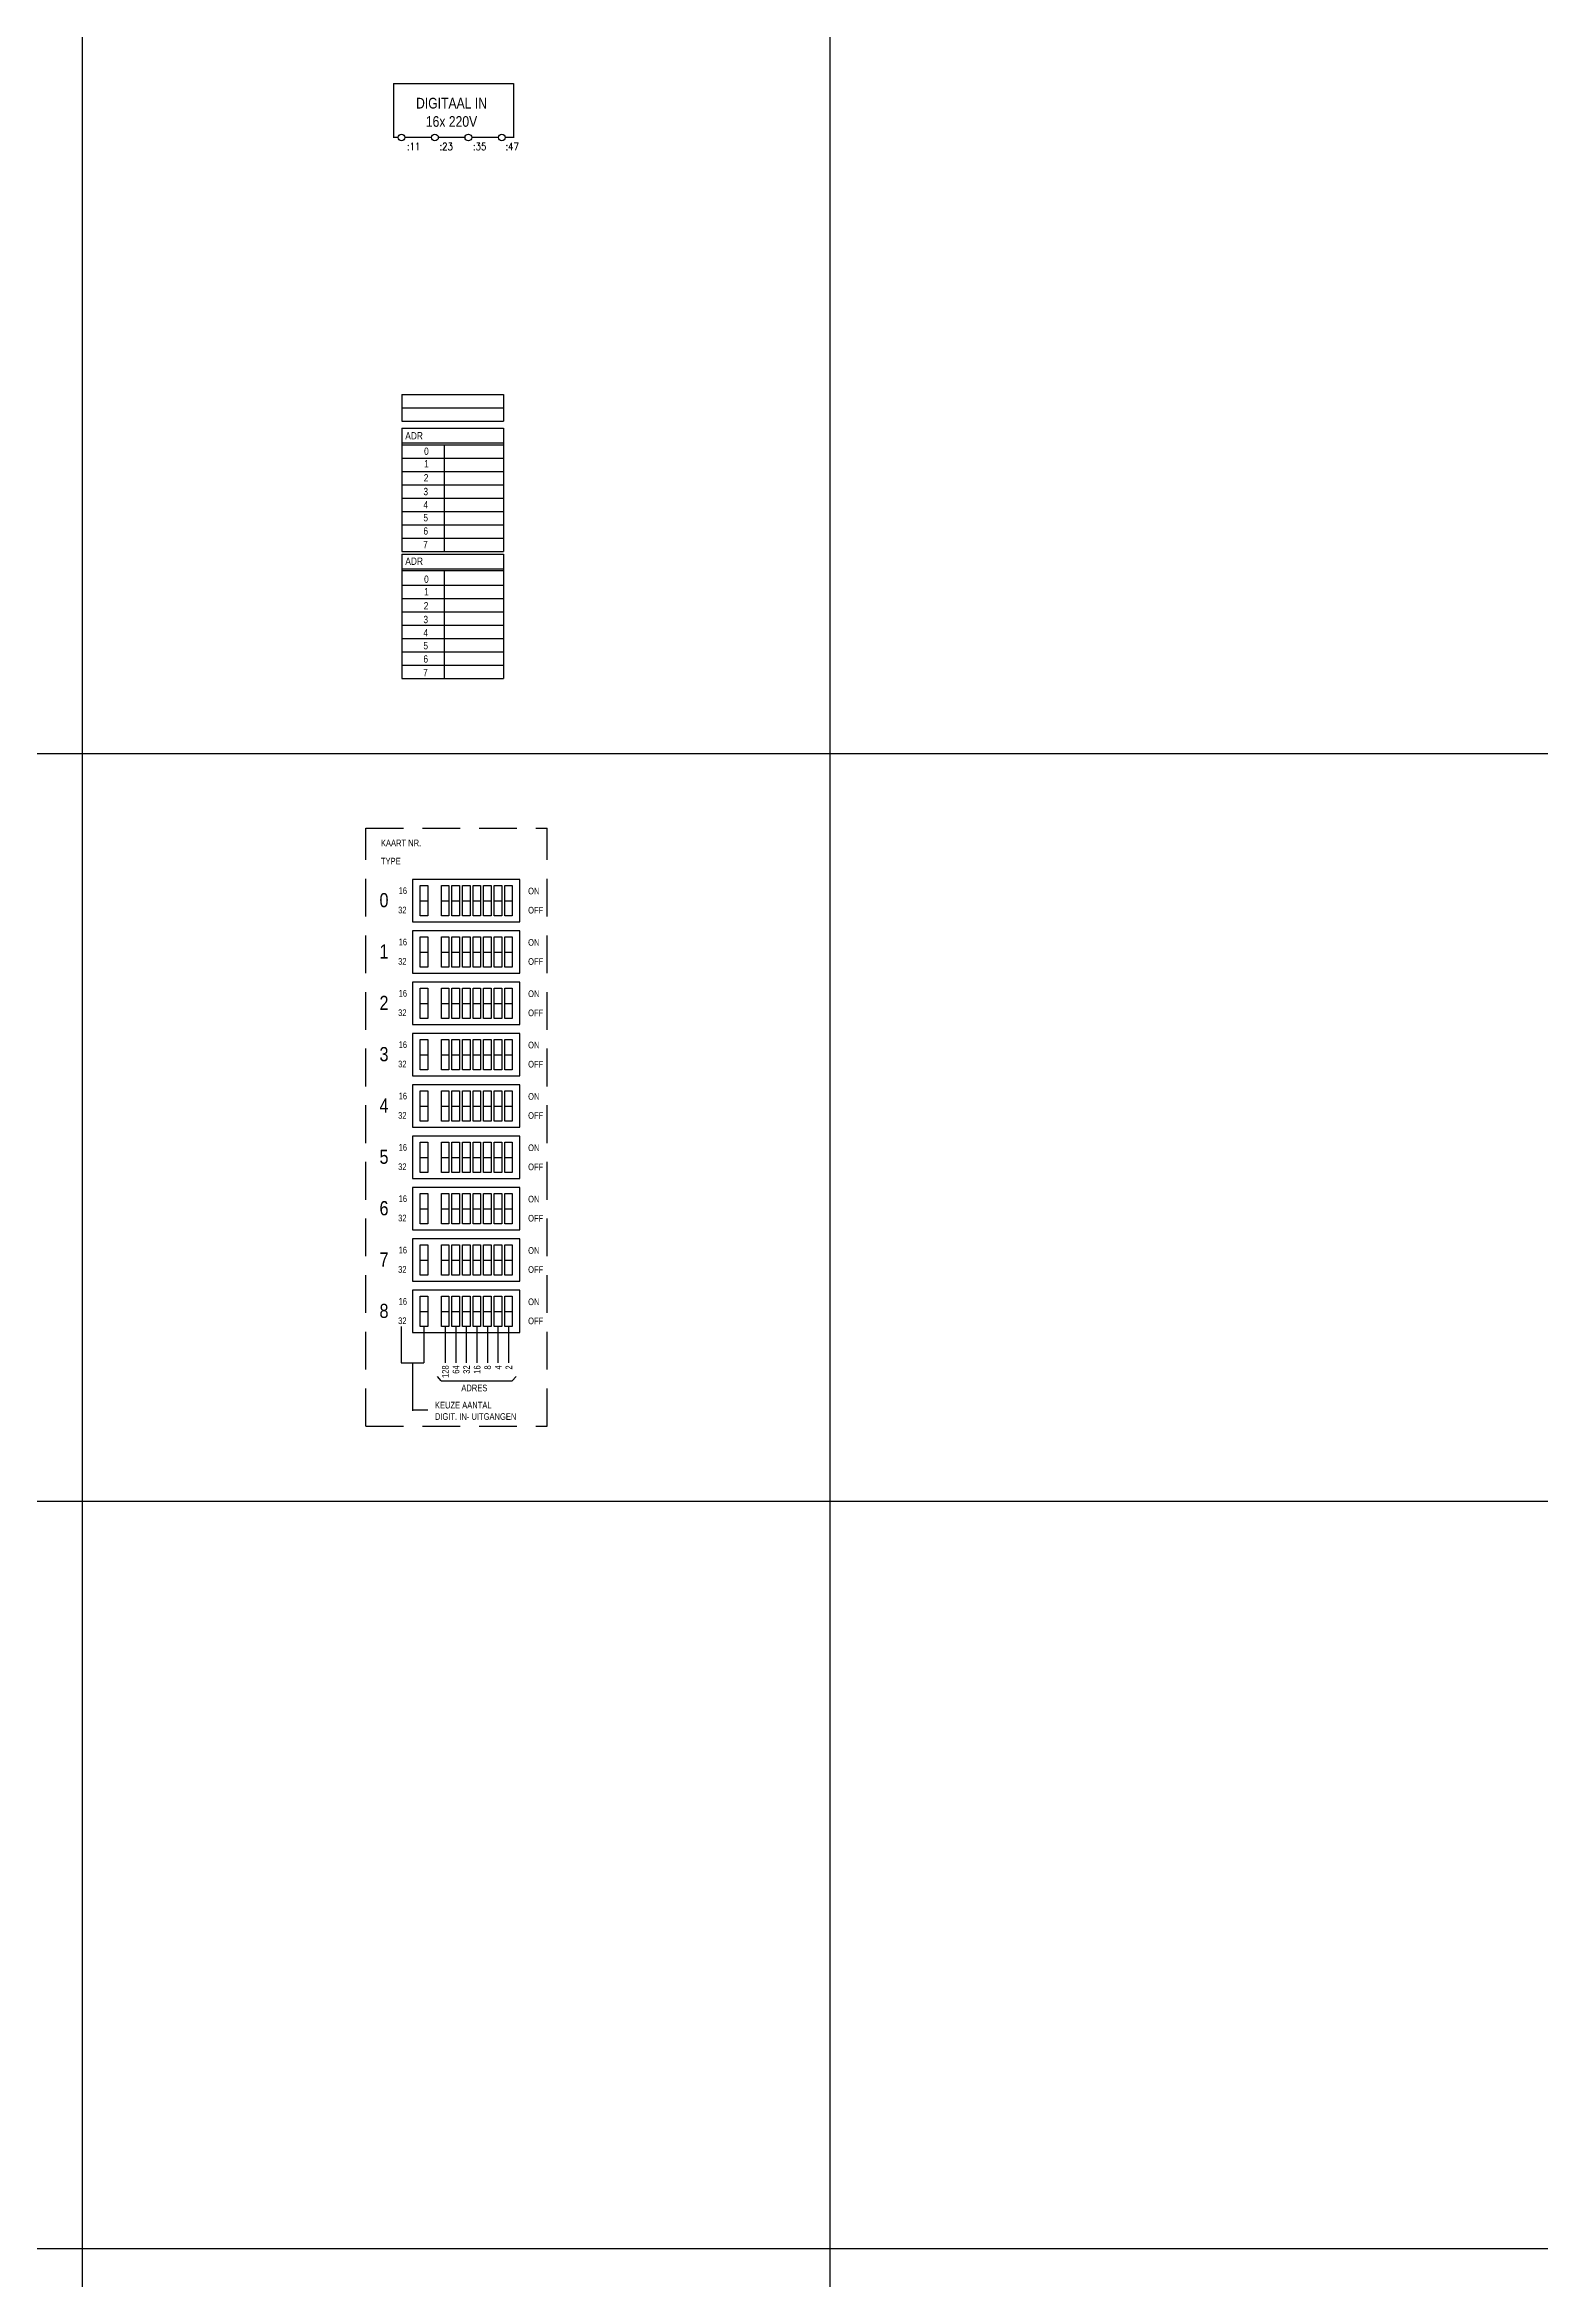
# Model space of a CAD drawing. Extents: x -6 to 410, y -3 to 290.
# Drawn here: x 124.37 to 149.37, y 146.99 to 184.35 of the extents above; entities that cross this region are included whole.
import ezdxf
from ezdxf.enums import TextEntityAlignment as Align

# ---------------------------------------------------------------- set-up
doc = ezdxf.new("R2010")
doc.units = 0
doc.linetypes.add('DASHED', pattern=[18.75, 12.5, -6.25])
doc.layers.get('0').update_dxf_attribs({"linetype": 'CONTINUOUS'})
for name, color, linetype in [('1', 7, 'CONTINUOUS'), ('11', 3, 'DASHED'), ('3', 4, 'CONTINUOUS'), ('30', 8, 'CONTINUOUS'), ('31', 8, 'CONTINUOUS'), ('32', 8, 'CONTINUOUS'), ('9', 8, 'DASHED'), ('GRID', 9, 'CONTINUOUS'), ('SYMB', 7, 'CONTINUOUS')]:
    doc.layers.add(name, color=color, linetype=linetype)
doc.styles.add('ROMANS', font='ROMANS', dxfattribs={"width": 0.85})

# ---------------------------------------------------------------- blocks, each defined once
blk = doc.blocks.new('VPAI220')
at = {"layer": '1'}
for p, q in [((0, -0.9), (36, -0.9)), ((0, -0.9), (0, -14.6)), ((0, -0.9), (1.45, -0.9)), ((0, -3), (0, -17.18)), ((0, -3), (0, -15.85)), ((0, -3), (0, -15.87)), ((33.45, -0.9), (36, -0.9)), ((36, -0.9), (36, -14.6)), ((36, -3), (36, -17.18)), ((36, -3), (36, -16.85)), ((0, -17), (1.45, -17)), ((0, -17), (1.45, -17)), ((3.45, -17), (11.45, -17)), ((3.45, -17), (11.45, -17)), ((13.45, -17), (21.45, -17)), ((13.45, -17), (21.45, -17)), ((23.45, -17), (31.45, -17)), ((23.45, -17), (31.45, -17)), ((33.45, -17), (36, -17)), ((33.45, -17), (36, -17)), ((2.5, -94), (33, -94)), ((2.5, -94), (2.5, -102)), ((2.5, -98), (33, -98)), ((2.5, -98), (33, -98)), ((33, -94), (33, -102)), ((2.5, -102), (33, -102)), ((2.5, -104), (2.5, -141)), ((2.5, -104), (33, -104)), ((33, -104), (33, -141)), ((2.5, -108.42), (33, -108.42)), ((2.5, -109), (2.5, -141)), ((2.5, -109), (33, -109)), ((2.5, -109), (33, -109)), ((2.5, -113), (33, -113)), ((2.5, -113), (33, -113)), ((15.25, -109), (15.25, -141)), ((15.25, -109), (15.25, -141)), ((33, -109), (33, -141)), ((2.5, -117), (33, -117)), ((2.5, -117), (33, -117)), ((2.5, -121), (33, -121)), ((2.5, -121), (33, -121)), ((2.5, -125), (33, -125)), ((2.5, -125), (33, -125)), ((2.5, -129), (33, -129)), ((2.5, -129), (33, -129)), ((2.5, -133), (33, -133)), ((2.5, -133), (33, -133)), ((2.5, -137), (33, -137)), ((2.5, -137), (33, -137)), ((2.5, -141), (33, -141)), ((2.5, -141), (33, -141)), ((2.5, -141.79), (2.5, -179)), ((2.5, -141.79), (2.5, -179)), ((2.5, -141.79), (33, -141.79)), ((2.5, -146.19), (33, -146.19)), ((2.5, -146.67), (33, -146.67)), ((15.25, -146.67), (15.25, -179)), ((15.25, -146.67), (15.25, -179)), ((33, -141.79), (33, -179)), ((33, -141.79), (33, -179)), ((2.5, -151), (33, -151)), ((2.5, -151), (33, -151)), ((2.5, -155), (33, -155)), ((2.5, -155), (33, -155)), ((2.5, -159), (33, -159)), ((2.5, -159), (33, -159)), ((2.5, -163), (33, -163)), ((2.5, -163), (33, -163)), ((2.5, -167), (33, -167)), ((2.5, -167), (33, -167)), ((2.5, -171), (33, -171)), ((2.5, -171), (33, -171)), ((2.5, -175), (33, -175)), ((2.5, -175), (33, -175)), ((2.5, -179), (33, -179)), ((2.5, -179), (33, -179))]:
    blk.add_line(p, q, dxfattribs=at)
for centre in [(2.45, -17.07), (2.45, -17.07), (12.45, -17.07), (12.45, -17.07), (22.45, -17.07), (22.45, -17.07), (32.45, -17.07), (32.45, -17.07)]:
    blk.add_circle(centre, 1, dxfattribs=at)
at = {"layer": '3'}
for p, q in [((2.5, -94), (33, -94)), ((2.5, -94), (2.5, -102)), ((33, -94), (33, -102)), ((2.5, -102), (33, -102))]:
    blk.add_line(p, q, dxfattribs=at)
at = {"flags": 1}
blk.add_attdef('SYMBTYPE', (0, 0), '', height=0.2, dxfattribs=at)
at = {"layer": '1', "style": 'ROMANS', "width": 0.85}
for s, p in [(':11', (4.08, -20.83)), (':23', (13.81, -20.83)), (':35', (23.83, -20.83)), (':47', (33.55, -20.83))]:
    blk.add_text(s, height=2.2, dxfattribs=at).set_placement(p)
at = {"layer": '1', "width": 0.85}
for s, p in [('ADR', (3.57, -107.43)), ('0', (9.2, -112.05)), ('1', (9.2, -115.82)), ('2', (9.1, -120.01)), ('4', (9, -128.09)), ('3', (9, -124.11)), ('5', (9, -131.94)), ('6', (9, -135.92)), ('7', (8.9, -140.03)), ('ADR', (3.58, -144.96)), ('0', (9.2, -150.35)), ('1', (9.2, -154.12)), ('3', (9, -162.41)), ('2', (9.1, -158.31)), ('4', (9, -166.39)), ('5', (9, -170.24)), ('6', (9, -174.22)), ('7', (8.9, -178.33))]:
    blk.add_text(s, height=2.2, dxfattribs=at).set_placement(p)
for tag, p in [('PLAATS', (17.75, -101.1)), ('TYPE', (17.75, -97.1))]:
    blk.add_attdef(tag, text='', height=2.2, dxfattribs=at).set_placement(p, align=Align.CENTER)
for tag, p in [('ADR', (14.4, -107.08)), ('NR', (17.95, -112.1)), ('NR', (17.95, -116.1)), ('NR', (17.95, -120.1)), ('NR', (17.95, -124.1)), ('NR', (17.95, -128.1)), ('NR', (17.95, -132.1)), ('NR', (17.95, -136.1)), ('NR', (17.95, -140.1)), ('ADR', (14.88, -145.22)), ('NR', (17.95, -150.1)), ('NR', (17.95, -154.1)), ('NR', (17.95, -158.1)), ('NR', (17.95, -162.1)), ('NR', (17.95, -166.1)), ('NR', (17.95, -170.1)), ('NR', (17.95, -174.1)), ('NR', (17.95, -178.1))]:
    blk.add_attdef(tag, p, '', height=2.2, dxfattribs=at)
at = {"layer": '11', "width": 0.85}
for s, p in [('DIGITAAL IN', (17.41, -6.77)), ('16x 220V', (17.41, -12.25))]:
    blk.add_text(s, height=3.2, dxfattribs=at).set_placement(p, align=Align.MIDDLE)
blk = doc.blocks.new('IM116')
at = {"layer": '1'}
for p, q in [((18, -19), (20.5, -19)), ((18, -29), (18, -19)), ((20.5, -19), (20.5, -29)), ((25, -29), (25, -19)), ((25, -19), (27.5, -19)), ((27.5, -19), (27.5, -29)), ((28.5, -29), (28.5, -19)), ((28.5, -19), (31, -19)), ((31, -19), (31, -29)), ((32, -29), (32, -19)), ((32, -19), (34.5, -19)), ((34.5, -19), (34.5, -29)), ((35.5, -29), (35.5, -19)), ((35.5, -19), (38, -19)), ((38, -19), (38, -29)), ((39, -29), (39, -19)), ((39, -19), (41.5, -19)), ((41.5, -19), (41.5, -29)), ((42.5, -29), (42.5, -19)), ((42.5, -19), (45, -19)), ((45, -19), (45, -29)), ((46, -29), (46, -19)), ((46, -19), (48.5, -19)), ((48.5, -19), (48.5, -29)), ((18, -24), (20.5, -24)), ((20.5, -29), (18, -29)), ((25, -24), (27.5, -24)), ((27.5, -29), (25, -29)), ((28.5, -24), (31, -24)), ((31, -29), (28.5, -29)), ((32, -24), (34.5, -24)), ((34.5, -29), (32, -29)), ((35.5, -24), (38, -24)), ((38, -29), (35.5, -29)), ((39, -24), (41.5, -24)), ((41.5, -29), (39, -29)), ((42.5, -24), (45, -24)), ((45, -29), (42.5, -29)), ((46, -24), (48.5, -24)), ((48.5, -29), (46, -29)), ((18, -36), (20.5, -36)), ((18, -46), (18, -36)), ((20.5, -36), (20.5, -46)), ((25, -46), (25, -36)), ((25, -36), (27.5, -36)), ((27.5, -36), (27.5, -46)), ((28.5, -46), (28.5, -36)), ((28.5, -36), (31, -36)), ((31, -36), (31, -46)), ((32, -46), (32, -36)), ((32, -36), (34.5, -36)), ((34.5, -36), (34.5, -46)), ((35.5, -46), (35.5, -36)), ((35.5, -36), (38, -36)), ((38, -36), (38, -46)), ((39, -46), (39, -36)), ((39, -36), (41.5, -36)), ((41.5, -36), (41.5, -46)), ((42.5, -46), (42.5, -36)), ((42.5, -36), (45, -36)), ((45, -36), (45, -46)), ((46, -46), (46, -36)), ((46, -36), (48.5, -36)), ((48.5, -36), (48.5, -46)), ((18, -41), (20.5, -41)), ((25, -41), (27.5, -41)), ((28.5, -41), (31, -41)), ((32, -41), (34.5, -41)), ((35.5, -41), (38, -41)), ((39, -41), (41.5, -41)), ((42.5, -41), (45, -41)), ((46, -41), (48.5, -41)), ((20.5, -46), (18, -46)), ((27.5, -46), (25, -46)), ((31, -46), (28.5, -46)), ((34.5, -46), (32, -46)), ((38, -46), (35.5, -46)), ((41.5, -46), (39, -46)), ((45, -46), (42.5, -46)), ((48.5, -46), (46, -46)), ((18, -53), (20.5, -53)), ((18, -63), (18, -53)), ((18, -58), (20.5, -58)), ((20.5, -53), (20.5, -63)), ((25, -63), (25, -53)), ((25, -53), (27.5, -53)), ((25, -58), (27.5, -58)), ((27.5, -53), (27.5, -63)), ((28.5, -63), (28.5, -53)), ((28.5, -53), (31, -53)), ((28.5, -58), (31, -58)), ((31, -53), (31, -63)), ((32, -63), (32, -53)), ((32, -53), (34.5, -53)), ((32, -58), (34.5, -58)), ((34.5, -53), (34.5, -63)), ((35.5, -63), (35.5, -53)), ((35.5, -53), (38, -53)), ((35.5, -58), (38, -58)), ((38, -53), (38, -63)), ((39, -63), (39, -53)), ((39, -53), (41.5, -53)), ((39, -58), (41.5, -58)), ((41.5, -53), (41.5, -63)), ((42.5, -63), (42.5, -53)), ((42.5, -53), (45, -53)), ((42.5, -58), (45, -58)), ((45, -53), (45, -63)), ((46, -63), (46, -53)), ((46, -53), (48.5, -53)), ((46, -58), (48.5, -58)), ((48.5, -53), (48.5, -63)), ((20.5, -63), (18, -63)), ((27.5, -63), (25, -63)), ((31, -63), (28.5, -63)), ((34.5, -63), (32, -63)), ((38, -63), (35.5, -63)), ((41.5, -63), (39, -63)), ((45, -63), (42.5, -63)), ((48.5, -63), (46, -63)), ((18, -70), (20.5, -70)), ((18, -80), (18, -70)), ((20.5, -70), (20.5, -80)), ((25, -80), (25, -70)), ((25, -70), (27.5, -70)), ((27.5, -70), (27.5, -80)), ((28.5, -80), (28.5, -70)), ((28.5, -70), (31, -70)), ((31, -70), (31, -80)), ((32, -80), (32, -70)), ((32, -70), (34.5, -70)), ((34.5, -70), (34.5, -80)), ((35.5, -80), (35.5, -70)), ((35.5, -70), (38, -70)), ((38, -70), (38, -80)), ((39, -80), (39, -70)), ((39, -70), (41.5, -70)), ((41.5, -70), (41.5, -80)), ((42.5, -80), (42.5, -70)), ((42.5, -70), (45, -70)), ((45, -70), (45, -80)), ((46, -80), (46, -70)), ((46, -70), (48.5, -70)), ((48.5, -70), (48.5, -80)), ((18, -75), (20.5, -75)), ((20.5, -80), (18, -80)), ((25, -75), (27.5, -75)), ((27.5, -80), (25, -80)), ((28.5, -75), (31, -75)), ((31, -80), (28.5, -80)), ((32, -75), (34.5, -75)), ((34.5, -80), (32, -80)), ((35.5, -75), (38, -75)), ((38, -80), (35.5, -80)), ((39, -75), (41.5, -75)), ((41.5, -80), (39, -80)), ((42.5, -75), (45, -75)), ((45, -80), (42.5, -80)), ((46, -75), (48.5, -75)), ((48.5, -80), (46, -80)), ((18, -87), (20.5, -87)), ((18, -97), (18, -87)), ((20.5, -87), (20.5, -97)), ((25, -97), (25, -87)), ((25, -87), (27.5, -87)), ((27.5, -87), (27.5, -97)), ((28.5, -97), (28.5, -87)), ((28.5, -87), (31, -87)), ((31, -87), (31, -97)), ((32, -97), (32, -87)), ((32, -87), (34.5, -87)), ((34.5, -87), (34.5, -97)), ((35.5, -97), (35.5, -87)), ((35.5, -87), (38, -87)), ((38, -87), (38, -97)), ((39, -97), (39, -87)), ((39, -87), (41.5, -87)), ((41.5, -87), (41.5, -97)), ((42.5, -97), (42.5, -87)), ((42.5, -87), (45, -87)), ((45, -87), (45, -97)), ((46, -97), (46, -87)), ((46, -87), (48.5, -87)), ((48.5, -87), (48.5, -97)), ((18, -92), (20.5, -92)), ((25, -92), (27.5, -92)), ((28.5, -92), (31, -92)), ((32, -92), (34.5, -92)), ((35.5, -92), (38, -92)), ((39, -92), (41.5, -92)), ((42.5, -92), (45, -92)), ((46, -92), (48.5, -92)), ((20.5, -97), (18, -97)), ((27.5, -97), (25, -97)), ((31, -97), (28.5, -97)), ((34.5, -97), (32, -97)), ((38, -97), (35.5, -97)), ((41.5, -97), (39, -97)), ((45, -97), (42.5, -97)), ((48.5, -97), (46, -97)), ((18, -104), (20.5, -104)), ((18, -114), (18, -104)), ((18, -109), (20.5, -109)), ((20.5, -104), (20.5, -114)), ((25, -114), (25, -104)), ((25, -104), (27.5, -104)), ((25, -109), (27.5, -109)), ((27.5, -104), (27.5, -114)), ((28.5, -114), (28.5, -104)), ((28.5, -104), (31, -104)), ((28.5, -109), (31, -109)), ((31, -104), (31, -114)), ((32, -114), (32, -104)), ((32, -104), (34.5, -104)), ((32, -109), (34.5, -109)), ((34.5, -104), (34.5, -114)), ((35.5, -114), (35.5, -104)), ((35.5, -104), (38, -104)), ((35.5, -109), (38, -109)), ((38, -104), (38, -114)), ((39, -114), (39, -104)), ((39, -104), (41.5, -104)), ((39, -109), (41.5, -109)), ((41.5, -104), (41.5, -114)), ((42.5, -114), (42.5, -104)), ((42.5, -104), (45, -104)), ((42.5, -109), (45, -109)), ((45, -104), (45, -114)), ((46, -114), (46, -104)), ((46, -104), (48.5, -104)), ((46, -109), (48.5, -109)), ((48.5, -104), (48.5, -114)), ((20.5, -114), (18, -114)), ((27.5, -114), (25, -114)), ((31, -114), (28.5, -114)), ((34.5, -114), (32, -114)), ((38, -114), (35.5, -114)), ((41.5, -114), (39, -114)), ((45, -114), (42.5, -114)), ((48.5, -114), (46, -114)), ((18, -121), (20.5, -121)), ((18, -131), (18, -121)), ((20.5, -121), (20.5, -131)), ((25, -131), (25, -121)), ((25, -121), (27.5, -121)), ((27.5, -121), (27.5, -131)), ((28.5, -131), (28.5, -121)), ((28.5, -121), (31, -121)), ((31, -121), (31, -131)), ((32, -131), (32, -121)), ((32, -121), (34.5, -121)), ((34.5, -121), (34.5, -131)), ((35.5, -131), (35.5, -121)), ((35.5, -121), (38, -121)), ((38, -121), (38, -131)), ((39, -131), (39, -121)), ((39, -121), (41.5, -121)), ((41.5, -121), (41.5, -131)), ((42.5, -131), (42.5, -121)), ((42.5, -121), (45, -121)), ((45, -121), (45, -131)), ((46, -131), (46, -121)), ((46, -121), (48.5, -121)), ((48.5, -121), (48.5, -131)), ((18, -126), (20.5, -126)), ((20.5, -131), (18, -131)), ((25, -126), (27.5, -126)), ((27.5, -131), (25, -131)), ((28.5, -126), (31, -126)), ((31, -131), (28.5, -131)), ((32, -126), (34.5, -126)), ((34.5, -131), (32, -131)), ((35.5, -126), (38, -126)), ((38, -131), (35.5, -131)), ((39, -126), (41.5, -126)), ((41.5, -131), (39, -131)), ((42.5, -126), (45, -126)), ((45, -131), (42.5, -131)), ((46, -126), (48.5, -126)), ((48.5, -131), (46, -131)), ((18, -138), (20.5, -138)), ((18, -148), (18, -138)), ((20.5, -138), (20.5, -148)), ((25, -148), (25, -138)), ((25, -138), (27.5, -138)), ((27.5, -138), (27.5, -148)), ((28.5, -148), (28.5, -138)), ((28.5, -138), (31, -138)), ((31, -138), (31, -148)), ((32, -148), (32, -138)), ((32, -138), (34.5, -138)), ((34.5, -138), (34.5, -148)), ((35.5, -148), (35.5, -138)), ((35.5, -138), (38, -138)), ((38, -138), (38, -148)), ((39, -148), (39, -138)), ((39, -138), (41.5, -138)), ((41.5, -138), (41.5, -148)), ((42.5, -148), (42.5, -138)), ((42.5, -138), (45, -138)), ((45, -138), (45, -148)), ((46, -148), (46, -138)), ((46, -138), (48.5, -138)), ((48.5, -138), (48.5, -148)), ((18, -143), (20.5, -143)), ((25, -143), (27.5, -143)), ((28.5, -143), (31, -143)), ((32, -143), (34.5, -143)), ((35.5, -143), (38, -143)), ((39, -143), (41.5, -143)), ((42.5, -143), (45, -143)), ((46, -143), (48.5, -143)), ((20.5, -148), (18, -148)), ((18, -155), (20.5, -155)), ((18, -165), (18, -155)), ((20.5, -155), (20.5, -165)), ((27.5, -148), (25, -148)), ((25, -165), (25, -155)), ((25, -155), (27.5, -155)), ((27.5, -155), (27.5, -165)), ((31, -148), (28.5, -148)), ((28.5, -165), (28.5, -155)), ((28.5, -155), (31, -155)), ((31, -155), (31, -165)), ((34.5, -148), (32, -148)), ((32, -165), (32, -155)), ((32, -155), (34.5, -155)), ((34.5, -155), (34.5, -165)), ((38, -148), (35.5, -148)), ((35.5, -165), (35.5, -155)), ((35.5, -155), (38, -155)), ((38, -155), (38, -165)), ((41.5, -148), (39, -148)), ((39, -165), (39, -155)), ((39, -155), (41.5, -155)), ((41.5, -155), (41.5, -165)), ((45, -148), (42.5, -148)), ((42.5, -165), (42.5, -155)), ((42.5, -155), (45, -155)), ((45, -155), (45, -165)), ((48.5, -148), (46, -148)), ((46, -165), (46, -155)), ((46, -155), (48.5, -155)), ((48.5, -155), (48.5, -165)), ((18, -160), (20.5, -160)), ((25, -160), (27.5, -160)), ((28.5, -160), (31, -160)), ((32, -160), (34.5, -160)), ((35.5, -160), (38, -160)), ((39, -160), (41.5, -160)), ((42.5, -160), (45, -160)), ((46, -160), (48.5, -160)), ((11.69, -165), (11.69, -177)), ((20.5, -165), (18, -165)), ((19.25, -165), (19.25, -177)), ((27.5, -165), (25, -165)), ((26.25, -165), (26.25, -177)), ((31, -165), (28.5, -165)), ((29.75, -165), (29.75, -177)), ((34.5, -165), (32, -165)), ((33.25, -165), (33.25, -177)), ((38, -165), (35.5, -165)), ((36.75, -165), (36.75, -177)), ((41.5, -165), (39, -165)), ((40.25, -165), (40.25, -177)), ((45, -165), (42.5, -165)), ((43.75, -165), (43.75, -177)), ((48.5, -165), (46, -165)), ((47.25, -165), (47.25, -177)), ((11.69, -177), (19.25, -177)), ((15.47, -177), (15.5, -192.91)), ((24.94, -183), (23.71, -181.52)), ((24.94, -183), (48.5, -183)), ((48.5, -183), (49.73, -181.52)), ((15.5, -192.58), (20.5, -192.58))]:
    blk.add_line(p, q, dxfattribs=at)
at = {"layer": '3'}
for p, q in [((51, -17), (15.5, -17)), ((15.5, -17), (15.5, -31)), ((51, -31), (51, -17)), ((15.5, -31), (51, -31)), ((51, -34), (15.5, -34)), ((15.5, -34), (15.5, -48)), ((51, -48), (51, -34)), ((15.5, -48), (51, -48)), ((51, -51), (15.5, -51)), ((15.5, -51), (15.5, -65)), ((51, -65), (51, -51)), ((15.5, -65), (51, -65)), ((51, -68), (15.5, -68)), ((15.5, -68), (15.5, -82)), ((51, -82), (51, -68)), ((15.5, -82), (51, -82)), ((51, -85), (15.5, -85)), ((15.5, -85), (15.5, -99)), ((51, -99), (51, -85)), ((15.5, -99), (51, -99)), ((15.5, -102), (15.5, -116)), ((51, -102), (15.5, -102)), ((51, -116), (51, -102)), ((15.5, -116), (51, -116)), ((51, -119), (15.5, -119)), ((15.5, -119), (15.5, -133)), ((51, -133), (51, -119)), ((15.5, -133), (51, -133)), ((51, -136), (15.5, -136)), ((15.5, -136), (15.5, -150)), ((51, -150), (51, -136)), ((15.5, -150), (51, -150)), ((51, -153), (15.5, -153)), ((15.5, -153), (15.5, -167)), ((51, -167), (51, -153)), ((15.5, -167), (51, -167))]:
    blk.add_line(p, q, dxfattribs=at)
at = {"layer": '9'}
for p, q in [((0, -198), (0, 0)), ((0, 0), (60, 0)), ((60, -198), (60, 0)), ((0, -198), (60, -198))]:
    blk.add_line(p, q, dxfattribs=at)
at = {"flags": 1}
blk.add_attdef('SYMBTYPE', (0, 0), '', height=0.2, dxfattribs=at)
at = {"layer": '30', "width": 0.85}
for s, p in [('KAART NR.', (5, -6)), ('TYPE', (5, -12)), ('16', (10.86, -21.79)), ('ON', (53.72, -21.91)), ('32', (10.7, -28.2)), ('OFF', (53.72, -28.24)), ('16', (10.86, -38.79)), ('ON', (53.72, -38.91)), ('32', (10.7, -45.2)), ('OFF', (53.72, -45.24)), ('16', (10.86, -55.79)), ('ON', (53.72, -55.91)), ('32', (10.7, -62.2)), ('OFF', (53.72, -62.24)), ('16', (10.86, -72.79)), ('ON', (53.72, -72.91)), ('32', (10.7, -79.2)), ('OFF', (53.72, -79.24)), ('16', (10.86, -89.79)), ('ON', (53.72, -89.91)), ('32', (10.7, -96.2)), ('OFF', (53.72, -96.24)), ('32', (10.7, -113.2)), ('16', (10.86, -106.79)), ('ON', (53.72, -106.91)), ('OFF', (53.72, -113.24)), ('16', (10.86, -123.79)), ('ON', (53.72, -123.91)), ('32', (10.7, -130.2)), ('OFF', (53.72, -130.24)), ('16', (10.86, -140.79)), ('ON', (53.72, -140.91)), ('32', (10.7, -147.2)), ('OFF', (53.72, -147.24)), ('32', (10.7, -164.2)), ('16', (10.86, -157.79)), ('ON', (53.72, -157.91)), ('OFF', (53.72, -164.24)), ('KEUZE AANTAL', (22.88, -192.13)), ('DIGIT. IN- UITGANGEN', (22.88, -195.9))]:
    blk.add_text(s, height=2.2, dxfattribs=at).set_placement(p)
for s, p in [('128', (27.45, -177.86)), ('64', (30.95, -177.86)), ('32', (34.45, -177.86)), ('16', (37.95, -177.86)), ('8', (41.45, -177.86)), ('4', (44.95, -177.86)), ('2', (48.45, -177.86))]:
    blk.add_text(s, height=2.2, rotation=90, dxfattribs=at).set_placement(p, align=Align.RIGHT)
blk.add_text('ADRES', height=2.2, dxfattribs=at).set_placement((35.93, -185.34), align=Align.MIDDLE)
at = {"layer": '31', "width": 0.85}
for p in [(25, -6), (17.5, -12)]:
    blk.add_attdef('NUMMER', p, '', height=3.2, dxfattribs=at)
at = {"layer": '32', "width": 0.85}
for s, p in [('0', (6.02, -23.82)), ('1', (6.02, -40.82)), ('2', (6.02, -57.82)), ('3', (6.02, -74.82)), ('4', (6.02, -91.82)), ('5', (6.02, -108.82)), ('6', (6.02, -125.82)), ('7', (6.02, -142.82)), ('8', (6.02, -159.82))]:
    blk.add_text(s, height=4.7, dxfattribs=at).set_placement(p, align=Align.MIDDLE)

msp = doc.modelspace()

# ---------------------------------------------------------------- linework, layer by layer
at = {"layer": 'GRID', "linetype": 'CONTINUOUS'}
for p, q in [((124.997, 72.499), (124.997, 284.999)), ((137.497, 72.499), (137.497, 284.999)), ((-0.003, 172.499), (187.497, 172.499)), ((-0.003, 159.999), (187.497, 159.999)), ((-0.003, 147.499), (187.497, 147.499))]:
    msp.add_line(p, q, dxfattribs=at)

# ---------------------------------------------------------------- block references
at = {"layer": 'SYMB'}
for name, p, xscale, yscale, zscale in [('VPAI220', (130.195, 183.75), 0.05586327413398799, 0.05586327413398799, 0.05586327413398799), ('IM116', (129.735, 171.249), 0.050496605791597, 0.050496605791597, 0.050496605791597)]:
    msp.add_blockref(name, p, dxfattribs=dict(at, xscale=xscale, yscale=yscale, zscale=zscale))

doc.saveas('drawing.dxf')
